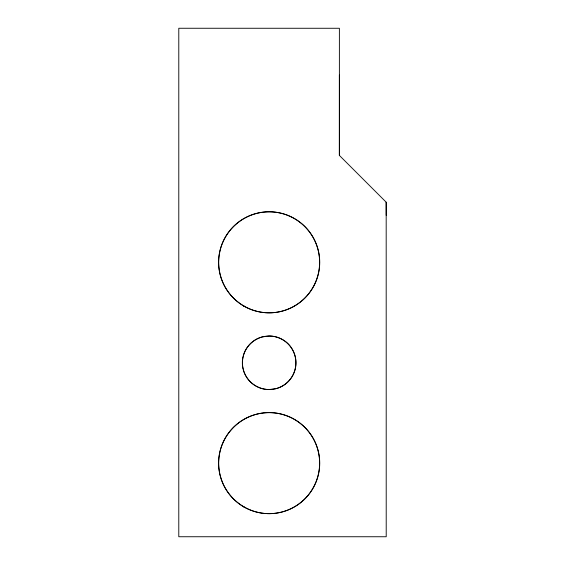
<?xml version="1.0" encoding="UTF-8"?>
<svg xmlns="http://www.w3.org/2000/svg" width="565" height="565" viewBox="0 0 565 565"><rect width="100%" height="100%" fill="white"/><g stroke="black" fill="none" stroke-linecap="round" stroke-linejoin="round"><path stroke-width="0.85" d="M386.213 202.228L339.346 155.375L339.374 75.103M386.213 215.35L386.185 202.199L386.213 536.75L178.787 536.743L178.794 28.257L339.381 28.271L339.381 155.389M243.247 369.715A26.76 26.76 0 0 0 269.102 389.546L276.024 388.635A26.76 26.76 0 0 0 269.095 336.02L262.167 336.931A26.76 26.76 0 0 0 243.247 355.858M243.035 368.867A26.76 26.76 0 0 1 243.035 356.699M243.833 306.061A50.511 50.511 0 0 0 319.606 262.315A50.511 50.511 0 0 0 243.833 218.57A50.511 50.511 0 0 0 243.833 306.061M243.833 506.883A50.511 50.511 0 0 0 319.606 463.138A50.511 50.511 0 0 0 243.833 419.392A50.511 50.511 0 0 0 243.833 506.883M243.953 506.883A50.511 50.511 0 0 0 319.726 463.138A50.511 50.511 0 0 0 243.953 419.392A50.511 50.511 0 0 0 243.953 506.883M243.96 306.061A50.511 50.511 0 0 0 319.726 262.315A50.511 50.511 0 0 0 243.96 218.57A50.511 50.511 0 0 0 243.96 306.061M250.295 381.707A26.76 26.76 0 0 0 295.071 369.701A26.76 26.76 0 0 0 262.294 336.931A26.76 26.76 0 0 0 250.295 381.707"/></g></svg>
